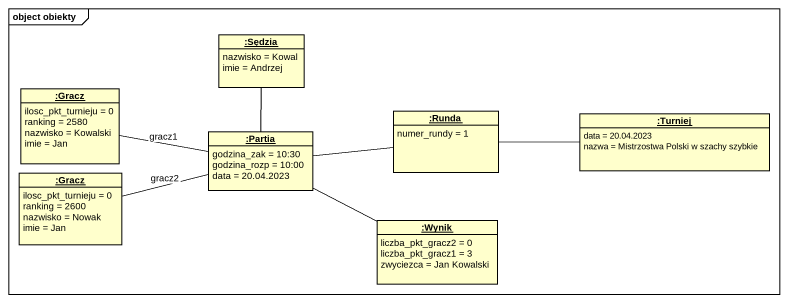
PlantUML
@startuml
mainframe object obiekty
hide circle
hide empty members
object ":Sędzia" as Sędzia {
  nazwisko = Kowal
  imie = Andrzej
}
object ":Gracz" as Gracz {
  ilosc_pkt_turnieju = 0
  ranking = 2580
  nazwisko = Kowalski
  imie = Jan
}
object ":Partia" as Partia {
  godzina_zak = 10:30
  godzina_rozp = 10:00
  data = 20.04.2023
}
object ":Runda" as Runda {
  numer_rundy = 1
}
object ":Turniej" as Turniej {
  data = 20.04.2023
  nazwa = Mistrzostwa Polski w szachy szybkie
}
object ":Gracz" as Gracz_2 {
  ilosc_pkt_turnieju = 0
  ranking = 2600
  nazwisko = Nowak
  imie = Jan
}
object ":Wynik" as Wynik {
  liczba_pkt_gracz2 = 0
  liczba_pkt_gracz1 = 3
  zwyciezca = Jan Kowalski
}
Sędzia -- Partia
Gracz -right- Partia : gracz1
Partia -right- Runda
Partia -right- Wynik
Runda -right- Turniej
Gracz_2 -right- Partia : gracz2
@enduml
